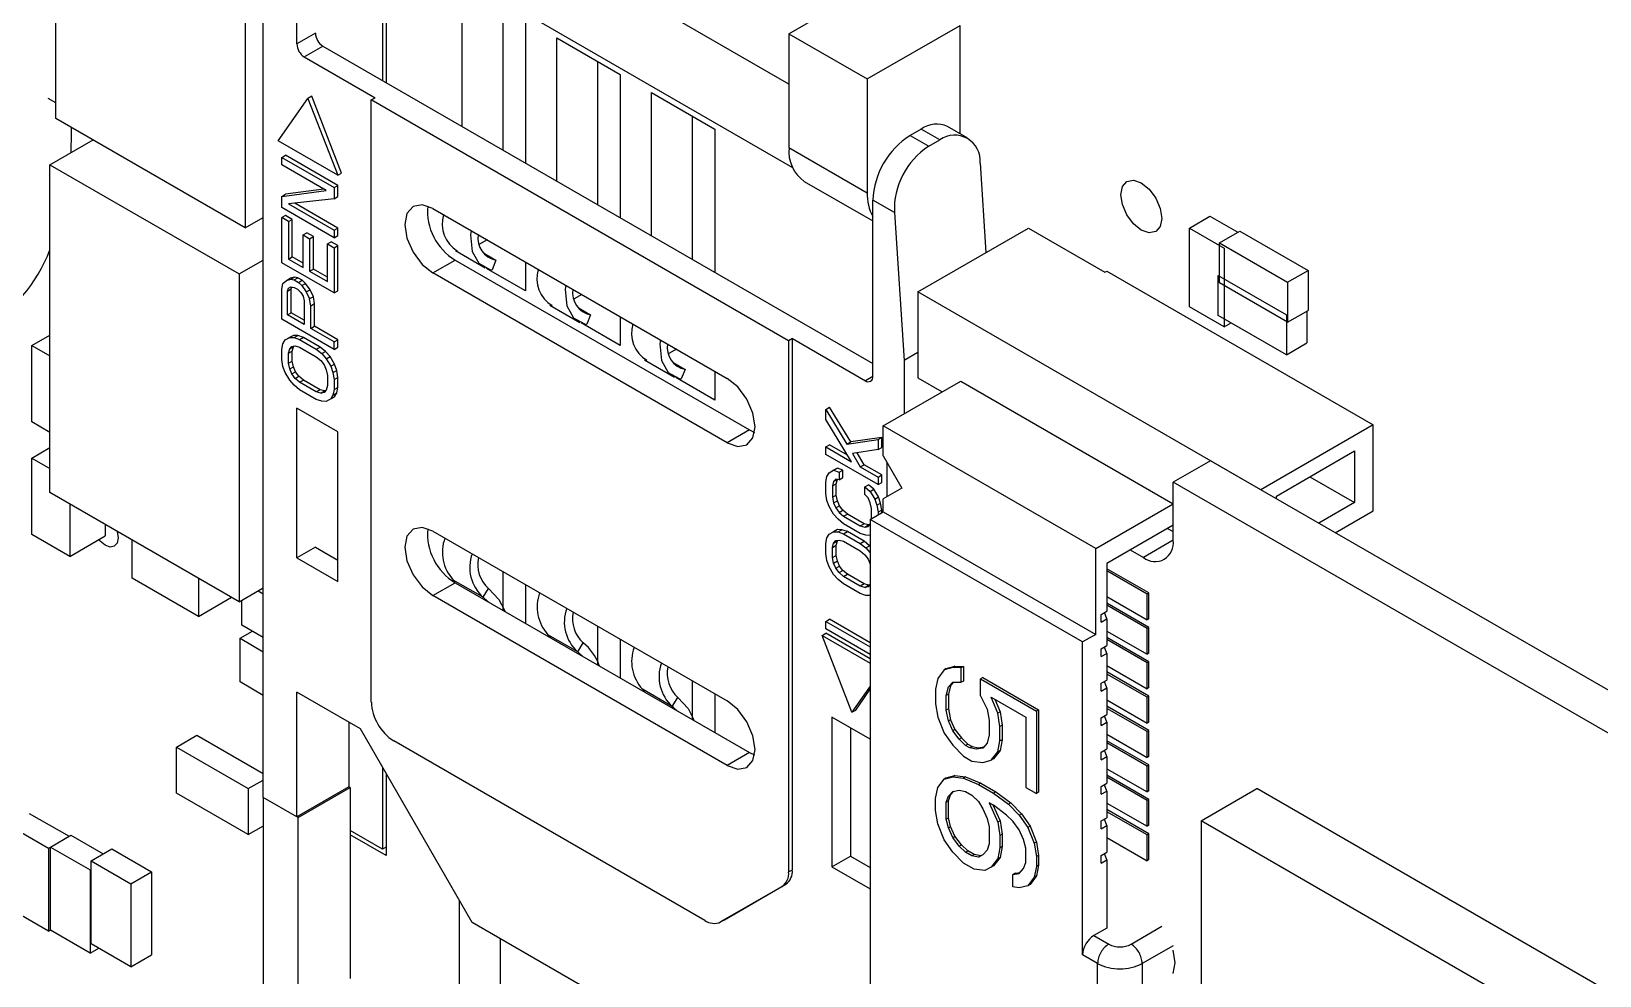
# Model space of a CAD drawing. Extents: x 5 to 415, y 3 to 292.
# Drawn here: x 341.36 to 371.12, y 211.57 to 229.49 of the extents above; entities that cross this region are included whole.
import ezdxf

# ---------------------------------------------------------------- set-up
doc = ezdxf.new("R2010")
doc.units = 0
doc.linetypes.add('PHANTOM', pattern=[12.7, 6.35, -1.27, 1.27, -1.27, 1.27, -1.27])
doc.layers.get('0').update_dxf_attribs({"linetype": 'CONTINUOUS'})

msp = doc.modelspace()

# ---------------------------------------------------------------- linework, layer by layer
at = {"color": 7, "linetype": 'CONTINUOUS'}
for p, q in [((341.823, 227.839), (341.823, 234.061)), ((346.393, 229.253), (346.393, 232.601)), ((355.734, 228.491), (348.585, 232.618)), ((345.415, 231.987), (345.415, 225.765)), ((348.02, 231.266), (348.02, 228.559)), ((348.09, 231.225), (348.09, 228.519)), ((348.585, 231.075), (355.802, 226.908)), ((349.533, 227.686), (349.533, 230.405)), ((345.757, 214.947), (345.757, 230.266)), ((350.311, 227.237), (350.311, 229.956)), ((355.734, 229.446), (356.717, 230.014)), ((350.735, 229.711), (350.735, 226.992)), ((357.219, 228.589), (358.98, 229.605)), ((358.98, 227.551), (358.98, 229.605)), ((346.888, 229.213), (357.325, 223.187)), ((351.329, 229.368), (352.531, 228.674)), ((351.329, 226.649), (351.329, 229.368)), ((355.734, 229.446), (357.219, 228.589)), ((355.734, 229.446), (355.734, 227.286)), ((346.535, 229.008), (347.878, 228.233)), ((352.107, 226.2), (352.107, 228.919)), ((352.531, 228.674), (352.531, 225.955)), ((357.219, 228.589), (357.219, 226.429)), ((353.125, 228.331), (354.327, 227.637)), ((353.125, 225.612), (353.125, 228.331)), ((341.823, 228.134), (341.677, 228.218)), ((346.04, 227.416), (346.605, 228.221)), ((346.676, 228.262), (346.605, 228.221)), ((346.605, 228.221), (347.171, 226.763)), ((347.242, 226.804), (346.676, 228.262)), ((347.807, 228.192), (347.878, 228.233)), ((355.727, 223.62), (347.807, 228.192)), ((347.807, 216.76), (347.807, 228.192)), ((345.415, 225.765), (341.823, 227.839)), ((353.903, 225.163), (353.903, 227.882)), ((359.114, 227.474), (358.744, 227.687)), ((341.709, 226.961), (342.526, 227.433)), ((347.171, 226.763), (346.04, 227.416)), ((354.327, 227.637), (354.327, 224.918)), ((358.244, 227.638), (358.032, 227.515)), ((358.386, 227.311), (358.598, 227.433)), ((346.11, 227.1), (346.181, 227.141)), ((346.11, 226.957), (346.11, 227.1)), ((346.11, 227.1), (347.1, 226.528)), ((347.171, 226.569), (346.181, 227.141)), ((341.709, 220.739), (341.709, 226.961)), ((341.709, 226.961), (345.301, 224.888)), ((346.953, 226.47), (346.11, 226.957)), ((347.171, 226.763), (347.242, 226.804)), ((359.361, 226.993), (359.473, 225.292)), ((346.908, 226.496), (346.181, 226.402)), ((347.1, 226.528), (347.171, 226.569)), ((347.1, 226.528), (347.1, 226.314)), ((347.171, 226.355), (347.171, 226.569)), ((356.024, 226.645), (357.325, 225.894)), ((346.11, 226.361), (346.953, 226.47)), ((346.11, 226.361), (346.181, 226.402)), ((346.11, 226.147), (346.11, 226.361)), ((347.1, 226.314), (346.237, 226.217)), ((346.237, 226.217), (347.1, 225.718)), ((347.171, 225.759), (346.355, 226.23)), ((347.1, 226.314), (347.171, 226.355)), ((357.325, 222.943), (357.325, 226.29)), ((345.415, 225.765), (345.757, 225.962)), ((347.1, 225.576), (346.11, 226.147)), ((346.181, 225.997), (346.11, 225.957)), ((346.11, 225.099), (346.11, 225.957)), ((346.237, 225.884), (346.11, 225.957)), ((346.308, 225.924), (346.181, 225.997)), ((346.237, 225.884), (346.308, 225.924)), ((346.308, 225.21), (346.308, 225.924)), ((348.974, 226.13), (354.56, 222.906)), ((357.734, 226.054), (357.919, 223.245)), ((363.335, 225.758), (363.724, 225.983)), ((363.724, 225.983), (364.252, 225.678)), ((346.237, 225.884), (346.237, 225.169)), ((346.511, 225.63), (346.581, 225.671)), ((346.511, 225.011), (346.511, 225.63)), ((346.511, 225.63), (346.637, 225.557)), ((346.708, 225.598), (346.581, 225.671)), ((347.1, 225.718), (347.171, 225.759)), ((347.1, 225.718), (347.1, 225.576)), ((347.1, 225.576), (347.171, 225.616)), ((347.171, 225.616), (347.171, 225.759)), ((358.182, 224.547), (360.282, 225.76)), ((360.282, 225.76), (361.731, 224.923)), ((363.335, 224.264), (363.335, 225.758)), ((363.335, 225.758), (363.993, 225.378)), ((363.904, 225.477), (364.293, 225.701)), ((364.293, 225.701), (365.587, 224.954)), ((346.637, 225.557), (346.708, 225.598)), ((346.637, 225.557), (346.637, 224.938)), ((346.708, 224.979), (346.708, 225.598)), ((346.974, 225.458), (347.045, 225.499)), ((346.974, 224.744), (346.974, 225.458)), ((346.974, 225.458), (347.1, 225.385)), ((347.171, 225.426), (347.045, 225.499)), ((347.1, 225.385), (347.171, 225.426)), ((347.1, 225.385), (347.1, 224.528)), ((347.171, 224.569), (347.171, 225.426)), ((349.402, 225.33), (349.97, 225.002)), ((350.007, 225.534), (349.863, 225.451)), ((363.904, 225.477), (365.198, 224.73)), ((363.904, 224.718), (363.904, 225.477)), ((363.993, 225.378), (363.993, 223.884)), ((345.301, 224.888), (345.757, 225.151)), ((347.1, 224.528), (346.11, 225.099)), ((346.237, 225.169), (346.308, 225.21)), ((346.237, 225.169), (346.511, 225.011)), ((346.511, 225.093), (346.308, 225.21)), ((349.398, 225.15), (354.985, 221.926)), ((349.957, 225.275), (350.172, 225.151)), ((350.172, 225.151), (350.099, 224.969)), ((350.735, 225.114), (350.735, 224.567)), ((345.301, 224.888), (345.301, 218.666)), ((346.131, 224.706), (346.195, 224.765)), ((346.195, 224.765), (346.265, 224.806)), ((346.195, 224.765), (346.279, 224.788)), ((346.35, 224.828), (346.265, 224.806)), ((346.279, 224.788), (346.35, 224.828)), ((346.279, 224.788), (346.342, 224.775)), ((346.342, 224.775), (346.413, 224.816)), ((346.342, 224.775), (346.426, 224.726)), ((346.413, 224.816), (346.35, 224.828)), ((346.497, 224.767), (346.413, 224.816)), ((346.426, 224.726), (346.497, 224.767)), ((346.426, 224.726), (346.49, 224.666)), ((346.56, 224.707), (346.497, 224.767)), ((346.637, 224.938), (346.708, 224.979)), ((346.637, 224.938), (346.974, 224.744)), ((346.974, 224.825), (346.708, 224.979)), ((354.56, 221.681), (348.974, 224.906)), ((350.735, 224.567), (349.994, 224.994)), ((361.731, 224.923), (361.767, 224.943)), ((361.767, 224.943), (366.823, 222.025)), ((363.879, 224.861), (365.173, 224.114)), ((363.879, 224.102), (363.879, 224.861)), ((365.198, 223.971), (363.904, 224.718)), ((365.198, 224.73), (365.587, 224.954)), ((365.198, 224.73), (365.198, 223.971)), ((365.587, 224.954), (365.587, 224.195)), ((346.11, 224.599), (346.131, 224.706)), ((346.11, 224.027), (346.11, 224.599)), ((346.216, 224.562), (346.237, 224.621)), ((346.216, 224.562), (346.286, 224.603)), ((346.216, 224.11), (346.216, 224.562)), ((346.237, 224.621), (346.279, 224.645)), ((346.279, 224.645), (346.342, 224.632)), ((346.286, 224.603), (346.3, 224.64)), ((346.286, 224.15), (346.286, 224.603)), ((346.342, 224.632), (346.405, 224.596)), ((346.405, 224.596), (346.468, 224.535)), ((346.468, 224.535), (346.511, 224.463)), ((346.49, 224.666), (346.56, 224.707)), ((346.49, 224.666), (346.574, 224.546)), ((346.511, 224.463), (346.532, 224.38)), ((346.645, 224.587), (346.56, 224.707)), ((346.574, 224.546), (346.645, 224.587)), ((346.574, 224.546), (346.637, 224.414)), ((346.708, 224.455), (346.637, 224.414)), ((346.658, 224.283), (346.637, 224.414)), ((346.708, 224.455), (346.645, 224.587)), ((346.729, 224.324), (346.708, 224.455)), ((347.1, 224.528), (347.171, 224.569)), ((351.803, 224.497), (351.659, 224.414)), ((358.182, 224.547), (358.182, 222.914)), ((364.687, 220.792), (358.182, 224.547)), ((346.216, 224.11), (346.286, 224.15)), ((346.532, 224.009), (346.286, 224.15)), ((346.532, 224.38), (346.532, 223.927)), ((346.658, 224.283), (346.729, 224.324)), ((346.658, 223.854), (346.658, 224.283)), ((346.729, 223.895), (346.729, 224.324)), ((351.198, 224.293), (351.766, 223.965)), ((351.753, 224.238), (351.968, 224.114)), ((363.993, 223.884), (363.335, 224.264)), ((365.198, 223.971), (365.587, 224.195)), ((365.562, 224.181), (365.562, 223.579)), ((347.1, 223.456), (346.11, 224.027)), ((346.532, 223.927), (346.216, 224.11)), ((346.658, 223.854), (346.729, 223.895)), ((347.1, 223.599), (346.658, 223.854)), ((347.171, 223.64), (346.729, 223.895)), ((352.531, 223.53), (351.79, 223.958)), ((351.968, 224.114), (351.895, 223.932)), ((352.531, 224.077), (352.531, 223.53)), ((365.173, 223.355), (363.879, 224.102)), ((363.993, 223.884), (364.124, 223.96)), ((365.173, 224.114), (365.173, 223.355)), ((341.365, 223.53), (341.709, 223.728)), ((341.365, 222.078), (341.365, 223.53)), ((341.365, 223.53), (341.709, 223.331)), ((346.11, 223.456), (346.131, 223.563)), ((346.131, 223.563), (346.174, 223.634)), ((346.174, 223.634), (346.258, 223.68)), ((346.174, 223.634), (346.244, 223.675)), ((346.329, 223.721), (346.244, 223.675)), ((346.329, 223.721), (346.258, 223.68)), ((346.258, 223.68), (346.342, 223.679)), ((346.3, 223.513), (346.363, 223.524)), ((346.413, 223.72), (346.329, 223.721)), ((346.329, 223.507), (346.341, 223.52)), ((346.342, 223.679), (346.413, 223.72)), ((346.342, 223.679), (346.447, 223.642)), ((346.363, 223.524), (346.447, 223.5)), ((346.518, 223.683), (346.413, 223.72)), ((346.447, 223.642), (346.518, 223.683)), ((346.447, 223.642), (346.763, 223.46)), ((346.834, 223.501), (346.518, 223.683)), ((347.1, 223.599), (347.171, 223.64)), ((347.1, 223.456), (347.1, 223.599)), ((347.171, 223.497), (347.171, 223.64)), ((355.798, 223.661), (355.727, 223.62)), ((355.727, 223.62), (355.727, 213.535)), ((355.798, 213.575), (355.798, 223.661)), ((355.798, 223.661), (357.184, 222.861)), ((365.173, 223.355), (365.562, 223.579)), ((346.11, 223.265), (346.11, 223.456)), ((346.131, 223.134), (346.11, 223.265)), ((346.237, 223.383), (346.258, 223.466)), ((346.237, 223.383), (346.308, 223.424)), ((346.237, 223.192), (346.237, 223.383)), ((346.237, 223.192), (346.308, 223.233)), ((346.258, 223.466), (346.3, 223.513)), ((346.258, 223.466), (346.329, 223.507)), ((346.308, 223.424), (346.329, 223.507)), ((346.308, 223.233), (346.308, 223.424)), ((346.329, 223.126), (346.308, 223.233)), ((346.447, 223.5), (346.763, 223.317)), ((346.763, 223.46), (346.834, 223.501)), ((346.763, 223.46), (346.869, 223.375)), ((346.763, 223.317), (346.848, 223.245)), ((346.939, 223.416), (346.834, 223.501)), ((346.848, 223.245), (346.911, 223.161)), ((346.869, 223.375), (346.939, 223.416)), ((346.869, 223.375), (346.953, 223.279)), ((347.024, 223.32), (346.939, 223.416)), ((346.953, 223.279), (347.024, 223.32)), ((346.953, 223.279), (347.037, 223.135)), ((347.108, 223.176), (347.024, 223.32)), ((347.1, 223.456), (347.171, 223.497)), ((352.995, 223.256), (353.562, 222.928)), ((353.599, 223.461), (353.455, 223.377)), ((358.182, 223.396), (357.919, 223.245)), ((357.919, 223.245), (357.919, 222.232)), ((346.174, 223.015), (346.131, 223.134)), ((346.258, 222.871), (346.174, 223.015)), ((346.258, 223.085), (346.237, 223.192)), ((346.258, 223.085), (346.329, 223.126)), ((346.3, 222.989), (346.258, 223.085)), ((346.3, 222.989), (346.371, 223.03)), ((346.363, 222.905), (346.3, 222.989)), ((346.371, 223.03), (346.329, 223.126)), ((346.363, 222.905), (346.434, 222.946)), ((346.434, 222.946), (346.371, 223.03)), ((346.518, 222.873), (346.434, 222.946)), ((346.911, 223.161), (346.953, 223.065)), ((346.953, 223.065), (346.974, 222.957)), ((346.974, 222.957), (346.974, 222.767)), ((347.037, 223.135), (347.108, 223.176)), ((347.037, 223.135), (347.079, 223.016)), ((347.079, 223.016), (347.15, 223.056)), ((347.079, 223.016), (347.1, 222.884)), ((347.1, 222.884), (347.171, 222.925)), ((347.15, 223.056), (347.108, 223.176)), ((347.171, 222.925), (347.15, 223.056)), ((347.171, 222.735), (347.171, 222.925)), ((353.549, 223.201), (353.764, 223.077)), ((353.764, 223.077), (353.691, 222.895)), ((354.327, 223.04), (354.327, 222.493)), ((346.342, 222.774), (346.258, 222.871)), ((346.447, 222.69), (346.342, 222.774)), ((346.447, 222.833), (346.363, 222.905)), ((346.447, 222.833), (346.518, 222.873)), ((346.763, 222.65), (346.447, 222.833)), ((346.763, 222.507), (346.447, 222.69)), ((346.834, 222.691), (346.518, 222.873)), ((346.834, 222.691), (346.763, 222.65)), ((346.848, 222.625), (346.763, 222.65)), ((346.918, 222.666), (346.834, 222.691)), ((346.848, 222.625), (346.918, 222.666)), ((346.911, 222.637), (346.848, 222.625)), ((346.953, 222.684), (346.911, 222.637)), ((346.941, 222.67), (346.918, 222.666)), ((346.974, 222.767), (346.953, 222.684)), ((347.1, 222.694), (347.079, 222.587)), ((347.079, 222.587), (347.15, 222.628)), ((347.1, 222.884), (347.1, 222.694)), ((347.1, 222.694), (347.171, 222.735)), ((347.108, 222.557), (347.15, 222.628)), ((347.15, 222.628), (347.171, 222.735)), ((354.327, 222.493), (353.586, 222.921)), ((357.524, 222.004), (358.995, 222.853)), ((358.182, 222.914), (358.641, 222.649)), ((358.995, 222.853), (363.025, 220.526)), ((347.171, 221.888), (346.393, 222.337)), ((346.393, 219.496), (346.393, 222.337)), ((346.869, 222.47), (346.763, 222.507)), ((346.953, 222.469), (346.869, 222.47)), ((347.037, 222.516), (346.953, 222.469)), ((347.079, 222.587), (347.037, 222.516)), ((347.037, 222.516), (347.108, 222.557)), ((356.434, 222.317), (356.505, 222.358)), ((356.905, 221.698), (356.505, 222.358)), ((341.709, 221.879), (341.365, 222.078)), ((356.434, 222.127), (356.434, 222.317)), ((356.434, 222.317), (356.834, 221.657)), ((356.919, 221.323), (356.434, 222.127)), ((347.171, 219.047), (347.171, 221.888)), ((354.985, 221.926), (355.082, 221.88)), ((356.834, 221.657), (357.424, 221.746)), ((357.495, 221.786), (356.905, 221.698)), ((357.424, 221.746), (357.495, 221.786)), ((357.424, 221.746), (357.424, 221.555)), ((357.495, 221.596), (357.495, 221.786)), ((357.524, 221.432), (357.524, 222.004)), ((361.555, 219.677), (357.524, 222.004)), ((366.823, 222.025), (364.687, 220.792)), ((366.823, 220.391), (366.823, 222.025)), ((341.365, 221.393), (341.709, 221.592)), ((356.434, 221.603), (356.505, 221.643)), ((356.434, 221.46), (356.434, 221.603)), ((356.434, 221.603), (356.919, 221.323)), ((357.424, 220.888), (356.434, 221.46)), ((356.843, 221.448), (356.505, 221.643)), ((356.834, 221.657), (356.905, 221.698)), ((357.424, 221.555), (356.94, 221.478)), ((356.94, 221.478), (357.087, 221.226)), ((357.158, 221.267), (357.026, 221.491)), ((357.424, 221.555), (357.495, 221.596)), ((364.984, 220.669), (366.469, 221.527)), ((366.469, 221.527), (366.469, 220.547)), ((341.365, 219.942), (341.365, 221.393)), ((341.365, 221.393), (341.709, 221.195)), ((356.497, 221.114), (356.582, 221.16)), ((356.497, 221.114), (356.568, 221.154)), ((356.652, 221.201), (356.568, 221.154)), ((356.582, 221.16), (356.652, 221.201)), ((356.582, 221.16), (356.687, 221.123)), ((356.758, 221.164), (356.652, 221.201)), ((356.687, 221.123), (356.758, 221.164)), ((356.758, 221.021), (356.758, 221.164)), ((357.087, 221.226), (357.158, 221.267)), ((357.087, 221.226), (357.424, 221.031)), ((357.495, 221.072), (357.158, 221.267)), ((357.524, 221.432), (357.878, 220.82)), ((357.595, 220.657), (357.595, 221.31)), ((363.733, 221.343), (363.025, 220.935)), ((397.497, 201.851), (363.733, 221.343)), ((356.434, 220.936), (356.455, 221.043)), ((356.434, 220.721), (356.434, 220.936)), ((356.455, 221.043), (356.497, 221.114)), ((356.582, 220.946), (356.561, 220.863)), ((356.561, 220.863), (356.631, 220.904)), ((356.561, 220.863), (356.561, 220.649)), ((356.624, 220.993), (356.582, 220.946)), ((356.582, 220.946), (356.652, 220.987)), ((356.687, 220.98), (356.624, 220.993)), ((356.631, 220.904), (356.652, 220.987)), ((356.631, 220.689), (356.631, 220.904)), ((356.652, 220.987), (356.653, 220.987)), ((356.687, 221.123), (356.687, 220.98)), ((356.687, 220.98), (356.758, 221.021)), ((357.171, 220.844), (357.242, 220.884)), ((357.171, 220.701), (357.171, 220.844)), ((357.171, 220.844), (357.277, 220.759)), ((357.347, 220.8), (357.242, 220.884)), ((357.424, 221.031), (357.495, 221.072)), ((357.424, 221.031), (357.424, 220.888)), ((357.424, 220.888), (357.495, 220.929)), ((357.495, 220.929), (357.495, 221.072)), ((363.025, 219.832), (363.025, 220.935)), ((396.79, 201.443), (363.025, 220.935)), ((365.62, 221.037), (366.469, 220.547)), ((345.301, 218.666), (341.709, 220.739)), ((356.455, 220.59), (356.434, 220.721)), ((356.497, 220.471), (356.455, 220.59)), ((356.561, 220.649), (356.631, 220.689)), ((356.561, 220.649), (356.582, 220.541)), ((356.582, 220.541), (356.652, 220.582)), ((356.652, 220.582), (356.631, 220.689)), ((356.694, 220.486), (356.652, 220.582)), ((357.235, 220.64), (357.171, 220.701)), ((357.277, 220.545), (357.235, 220.64)), ((357.277, 220.759), (357.347, 220.8)), ((357.277, 220.759), (357.361, 220.615)), ((357.298, 220.437), (357.277, 220.545)), ((357.432, 220.656), (357.347, 220.8)), ((357.361, 220.615), (357.432, 220.656)), ((357.361, 220.615), (357.403, 220.496)), ((357.474, 220.536), (357.432, 220.656)), ((357.878, 220.82), (357.524, 220.616)), ((357.524, 220.371), (357.524, 220.616)), ((364.984, 220.62), (364.984, 220.669)), ((366.469, 220.547), (365.79, 220.155)), ((342.083, 220.523), (342.083, 219.527)), ((356.582, 220.327), (356.497, 220.471)), ((356.582, 220.541), (356.624, 220.445)), ((356.666, 220.23), (356.582, 220.327)), ((356.624, 220.445), (356.694, 220.486)), ((356.624, 220.445), (356.687, 220.361)), ((356.687, 220.361), (356.758, 220.402)), ((356.687, 220.361), (356.771, 220.289)), ((356.758, 220.402), (356.694, 220.486)), ((356.842, 220.33), (356.758, 220.402)), ((356.771, 220.289), (356.842, 220.33)), ((356.771, 220.289), (357.087, 220.106)), ((357.158, 220.147), (356.842, 220.33)), ((357.277, 220.228), (357.524, 220.371)), ((357.298, 220.24), (357.298, 220.437)), ((357.403, 220.496), (357.474, 220.536)), ((357.403, 220.496), (357.424, 220.364)), ((357.495, 220.405), (357.424, 220.364)), ((357.424, 220.364), (357.424, 220.313)), ((357.495, 220.405), (357.474, 220.536)), ((357.495, 220.354), (357.495, 220.405)), ((357.524, 220.371), (361.555, 218.044)), ((361.555, 219.677), (363.025, 220.526)), ((366.102, 219.975), (366.823, 220.391)), ((342.755, 220.135), (342.755, 219.915)), ((348.974, 220.006), (354.56, 216.781)), ((356.497, 219.947), (356.582, 219.993)), ((356.497, 219.947), (356.568, 219.988)), ((356.652, 220.034), (356.568, 219.988)), ((356.652, 220.034), (356.582, 219.993)), ((356.582, 219.993), (356.666, 219.992)), ((356.737, 220.033), (356.652, 220.034)), ((356.771, 220.146), (356.666, 220.23)), ((356.666, 219.992), (356.737, 220.033)), ((356.666, 219.992), (356.771, 219.955)), ((356.842, 219.996), (356.737, 220.033)), ((357.087, 219.963), (356.771, 220.146)), ((356.771, 219.955), (356.842, 219.996)), ((356.771, 219.955), (357.087, 219.773)), ((357.158, 219.814), (356.842, 219.996)), ((357.087, 220.106), (357.158, 220.147)), ((357.087, 220.106), (357.171, 220.082)), ((357.192, 219.926), (357.087, 219.963)), ((357.242, 220.122), (357.158, 220.147)), ((357.171, 220.082), (357.242, 220.122)), ((357.171, 220.082), (357.235, 220.093)), ((357.235, 220.093), (357.277, 220.14)), ((357.265, 220.126), (357.242, 220.122)), ((361.307, 217.901), (357.277, 220.228)), ((357.277, 220.228), (357.277, 201.448)), ((363.025, 220.118), (361.767, 219.391)), ((362.919, 220.057), (363.025, 219.996)), ((342.083, 219.527), (341.365, 219.942)), ((342.083, 219.527), (342.755, 219.915)), ((343.269, 219.112), (343.269, 219.839)), ((346.747, 219.7), (346.393, 219.496)), ((346.747, 219.7), (347.171, 219.455)), ((356.434, 219.769), (356.455, 219.876)), ((356.434, 219.578), (356.434, 219.769)), ((356.455, 219.876), (356.497, 219.947)), ((356.561, 219.696), (356.582, 219.779)), ((356.561, 219.696), (356.631, 219.737)), ((356.561, 219.505), (356.561, 219.696)), ((356.582, 219.779), (356.624, 219.826)), ((356.582, 219.779), (356.652, 219.82)), ((356.624, 219.826), (356.687, 219.837)), ((356.631, 219.737), (356.652, 219.82)), ((356.631, 219.546), (356.631, 219.737)), ((356.652, 219.82), (356.664, 219.833)), ((356.687, 219.837), (356.771, 219.812)), ((356.771, 219.812), (357.087, 219.63)), ((357.087, 219.773), (357.158, 219.814)), ((357.087, 219.773), (357.192, 219.688)), ((357.263, 219.729), (357.158, 219.814)), ((357.277, 219.925), (357.192, 219.926)), ((357.192, 219.688), (357.263, 219.729)), ((357.192, 219.688), (357.277, 219.592)), ((357.277, 219.714), (357.263, 219.729)), ((361.555, 218.044), (361.555, 219.677)), ((346.393, 219.496), (347.171, 219.047)), ((356.455, 219.447), (356.434, 219.578)), ((356.497, 219.327), (356.455, 219.447)), ((356.561, 219.505), (356.631, 219.546)), ((356.582, 219.398), (356.561, 219.505)), ((356.582, 219.398), (356.652, 219.439)), ((356.624, 219.302), (356.582, 219.398)), ((356.652, 219.439), (356.631, 219.546)), ((356.694, 219.343), (356.652, 219.439)), ((357.087, 219.63), (357.171, 219.558)), ((357.171, 219.558), (357.235, 219.473)), ((357.235, 219.473), (357.277, 219.378)), ((361.767, 219.391), (361.767, 218.485)), ((362.212, 219.649), (362.46, 219.506)), ((344.526, 218.386), (343.269, 219.112)), ((344.526, 219.113), (344.526, 218.386)), ((350.311, 218.5), (350.311, 219.235)), ((356.582, 219.184), (356.497, 219.327)), ((356.666, 219.087), (356.582, 219.184)), ((356.624, 219.302), (356.694, 219.343)), ((356.687, 219.218), (356.624, 219.302)), ((356.771, 219.003), (356.666, 219.087)), ((356.687, 219.218), (356.758, 219.259)), ((356.771, 219.146), (356.687, 219.218)), ((356.758, 219.259), (356.694, 219.343)), ((356.842, 219.186), (356.758, 219.259)), ((356.771, 219.146), (356.842, 219.186)), ((357.087, 218.963), (356.771, 219.146)), ((357.158, 219.004), (356.842, 219.186)), ((362.566, 218.832), (361.767, 219.293)), ((362.53, 218.812), (361.767, 219.252)), ((345.301, 218.666), (345.757, 218.929)), ((345.659, 218.873), (345.757, 218.817)), ((354.56, 215.557), (348.974, 218.781)), ((349.398, 219.026), (354.985, 215.802)), ((350.735, 218.99), (350.735, 218.255)), ((357.087, 218.82), (356.771, 219.003)), ((357.158, 219.004), (357.087, 218.963)), ((357.171, 218.938), (357.087, 218.963)), ((357.192, 218.783), (357.087, 218.82)), ((357.242, 218.979), (357.158, 219.004)), ((357.171, 218.938), (357.242, 218.979)), ((357.235, 218.95), (357.171, 218.938)), ((357.277, 218.782), (357.192, 218.783)), ((357.277, 218.997), (357.235, 218.95)), ((357.265, 218.983), (357.242, 218.979)), ((361.767, 218.763), (362.53, 218.322)), ((362.566, 218.832), (362.53, 218.812)), ((362.53, 218.322), (362.53, 218.812)), ((362.566, 218.342), (362.566, 218.832)), ((344.526, 218.386), (345.155, 218.75)), ((345.352, 218.221), (345.352, 218.695)), ((350.332, 218.508), (350.339, 218.484)), ((361.661, 218.424), (361.767, 218.485)), ((362.566, 218.179), (361.767, 218.64)), ((362.53, 218.158), (361.767, 218.599)), ((345.757, 217.987), (345.352, 218.221)), ((352.107, 217.463), (352.107, 218.198)), ((356.434, 218.292), (356.505, 218.333)), ((356.434, 218.292), (357.277, 217.806)), ((356.434, 218.149), (356.434, 218.292)), ((357.277, 217.888), (356.505, 218.333)), ((361.661, 218.277), (361.661, 218.424)), ((361.661, 218.277), (361.767, 218.338)), ((361.767, 218.338), (361.72, 218.458)), ((361.767, 218.338), (361.767, 217.832)), ((362.566, 218.342), (362.53, 218.322)), ((362.566, 218.179), (362.53, 218.158)), ((362.566, 217.689), (362.566, 218.179)), ((345.316, 217.972), (345.55, 218.106)), ((345.316, 217.972), (345.757, 217.717)), ((345.316, 217.142), (345.316, 217.972)), ((352.531, 217.953), (352.531, 217.218)), ((356.363, 218.027), (356.434, 218.068)), ((356.929, 216.569), (356.363, 218.027)), ((356.363, 218.027), (357.277, 217.5)), ((357.277, 217.663), (356.434, 218.149)), ((357.277, 217.581), (356.434, 218.068)), ((361.555, 218.044), (361.307, 217.901)), ((361.307, 211.961), (361.307, 217.901)), ((361.767, 218.109), (362.53, 217.668)), ((362.566, 217.526), (361.767, 217.987)), ((362.53, 217.505), (361.767, 217.946)), ((362.53, 217.668), (362.53, 218.158)), ((361.661, 217.771), (361.767, 217.832)), ((361.661, 217.624), (361.661, 217.771)), ((361.661, 217.624), (361.767, 217.685)), ((361.767, 217.685), (361.72, 217.805)), ((361.767, 217.685), (361.767, 217.179)), ((362.566, 217.689), (362.53, 217.668)), ((352.135, 217.447), (352.128, 217.471)), ((358.678, 217.37), (358.556, 217.21)), ((358.841, 217.414), (358.678, 217.37)), ((358.72, 217.395), (358.678, 217.37)), ((358.72, 217.395), (358.883, 217.439)), ((358.883, 217.439), (358.841, 217.414)), ((359.004, 217.412), (358.841, 217.414)), ((358.883, 217.439), (359.046, 217.437)), ((359.046, 217.437), (359.004, 217.412)), ((359.004, 217.136), (359.004, 217.412)), ((359.046, 217.437), (359.046, 217.16)), ((361.767, 217.456), (362.53, 217.015)), ((362.566, 216.872), (361.767, 217.334)), ((362.53, 216.852), (361.767, 217.293)), ((362.566, 217.526), (362.53, 217.505)), ((362.53, 217.015), (362.53, 217.505)), ((362.566, 217.036), (362.566, 217.526)), ((345.757, 216.888), (345.316, 217.142)), ((353.903, 216.426), (353.903, 217.161)), ((357.277, 217.063), (356.929, 216.569)), ((357, 216.61), (357.277, 217.003)), ((358.556, 217.21), (358.515, 217.004)), ((358.515, 217.004), (358.515, 216.727)), ((358.719, 216.886), (358.759, 217.047)), ((358.759, 217.047), (358.841, 217.138)), ((358.802, 217.071), (358.759, 217.047)), ((358.802, 217.071), (358.761, 216.91)), ((358.861, 217.138), (358.802, 217.071)), ((358.841, 217.138), (359.004, 217.136)), ((359.046, 217.16), (359.004, 217.136)), ((359.413, 217.225), (359.37, 217.201)), ((359.37, 217.201), (360.429, 216.589)), ((359.37, 216.878), (359.37, 217.201)), ((359.413, 217.225), (360.472, 216.614)), ((361.661, 217.117), (361.767, 217.179)), ((361.661, 216.97), (361.661, 217.117)), ((361.661, 216.97), (361.767, 217.032)), ((361.767, 217.032), (361.72, 217.151)), ((361.767, 217.032), (361.767, 216.525)), ((362.566, 217.036), (362.53, 217.015)), ((347.602, 216.25), (346.393, 216.948)), ((346.393, 214.58), (346.393, 216.948)), ((354.327, 216.916), (354.327, 216.181)), ((358.515, 216.727), (358.556, 216.473)), ((358.761, 216.91), (358.719, 216.886)), ((358.719, 216.61), (358.719, 216.886)), ((358.761, 216.91), (358.761, 216.634)), ((359.37, 216.878), (359.493, 216.623)), ((359.574, 216.853), (360.226, 216.477)), ((359.696, 216.552), (359.574, 216.853)), ((359.642, 216.813), (359.739, 216.576)), ((361.767, 216.803), (362.53, 216.362)), ((362.566, 216.219), (361.767, 216.68)), ((362.566, 216.872), (362.53, 216.852)), ((362.53, 216.362), (362.53, 216.852)), ((362.566, 216.382), (362.566, 216.872)), ((347.383, 216.377), (347.383, 215.152)), ((353.924, 216.434), (353.931, 216.41)), ((357.277, 216.054), (356.547, 216.475)), ((356.547, 216.475), (356.547, 213.634)), ((356.929, 216.569), (357, 216.61)), ((358.556, 216.473), (358.678, 216.173)), ((358.761, 216.634), (358.719, 216.61)), ((358.759, 216.402), (358.719, 216.61)), ((358.802, 216.426), (358.759, 216.402)), ((358.841, 216.217), (358.759, 216.402)), ((358.761, 216.634), (358.802, 216.426)), ((358.802, 216.426), (358.883, 216.241)), ((359.493, 216.623), (359.533, 216.416)), ((359.533, 216.416), (359.533, 216.139)), ((359.739, 216.576), (359.696, 216.552)), ((359.737, 216.298), (359.696, 216.552)), ((359.739, 216.576), (359.779, 216.323)), ((360.226, 216.477), (360.226, 215.141)), ((360.472, 216.614), (360.429, 216.589)), ((360.429, 216.589), (360.429, 215.023)), ((360.472, 216.614), (360.472, 215.048)), ((361.661, 216.464), (361.767, 216.525)), ((361.661, 216.317), (361.661, 216.464)), ((361.661, 216.317), (361.767, 216.378)), ((361.767, 216.378), (361.72, 216.498)), ((362.53, 216.199), (361.767, 216.64)), ((361.767, 216.378), (361.767, 215.872)), ((362.566, 216.382), (362.53, 216.362)), ((344.108, 215.905), (344.497, 216.13)), ((344.497, 216.13), (345.757, 215.403)), ((349.724, 212.576), (347.602, 216.25)), ((356.901, 216.271), (356.901, 213.838)), ((358.678, 216.173), (358.841, 215.94)), ((358.883, 216.241), (358.841, 216.217)), ((358.963, 216.054), (358.841, 216.217)), ((358.883, 216.241), (359.006, 216.079)), ((359.006, 216.079), (358.963, 216.054)), ((359.006, 216.079), (359.128, 215.962)), ((359.533, 216.139), (359.493, 215.979)), ((359.779, 216.323), (359.737, 216.298)), ((359.737, 216.022), (359.737, 216.298)), ((359.779, 216.323), (359.779, 216.046)), ((361.767, 216.15), (362.53, 215.709)), ((362.566, 216.219), (362.53, 216.199)), ((362.53, 215.709), (362.53, 216.199)), ((362.566, 215.729), (362.566, 216.219)), ((344.108, 215.905), (345.473, 215.117)), ((344.108, 215.034), (344.108, 215.905)), ((354.137, 212.616), (348.232, 216.026)), ((354.985, 215.802), (355.082, 215.756)), ((358.841, 215.94), (359.045, 215.731)), ((359.085, 215.938), (358.963, 216.054)), ((359.128, 215.962), (359.085, 215.938)), ((359.167, 215.891), (359.085, 215.938)), ((359.128, 215.962), (359.209, 215.915)), ((359.209, 215.915), (359.167, 215.891)), ((359.289, 215.866), (359.167, 215.891)), ((359.209, 215.915), (359.331, 215.891)), ((359.331, 215.891), (359.289, 215.866)), ((359.411, 215.888), (359.289, 215.866)), ((359.331, 215.891), (359.429, 215.908)), ((359.493, 215.979), (359.411, 215.888)), ((359.574, 215.655), (359.696, 215.815)), ((359.739, 215.84), (359.616, 215.68)), ((359.696, 215.815), (359.737, 216.022)), ((359.739, 215.84), (359.696, 215.815)), ((359.779, 216.046), (359.737, 216.022)), ((359.779, 216.046), (359.739, 215.84)), ((361.661, 215.811), (361.767, 215.872)), ((361.661, 215.664), (361.661, 215.811)), ((361.767, 215.725), (361.72, 215.845)), ((362.566, 215.566), (361.767, 216.027)), ((362.53, 215.545), (361.767, 215.986)), ((348.02, 215.527), (348.02, 213.968)), ((359.045, 215.731), (359.207, 215.637)), ((359.207, 215.637), (359.411, 215.611)), ((359.411, 215.611), (359.574, 215.655)), ((359.616, 215.68), (359.574, 215.655)), ((361.661, 215.664), (361.767, 215.725)), ((361.767, 215.725), (361.767, 215.219)), ((361.767, 215.496), (362.53, 215.056)), ((362.566, 215.729), (362.53, 215.709)), ((362.566, 215.566), (362.53, 215.545)), ((362.53, 215.056), (362.53, 215.545)), ((362.566, 215.076), (362.566, 215.566)), ((345.473, 215.117), (345.757, 215.281)), ((348.09, 215.405), (348.09, 213.845)), ((358.556, 215.138), (358.678, 215.298)), ((358.678, 215.298), (358.841, 215.342)), ((358.72, 215.322), (358.678, 215.298)), ((358.72, 215.322), (358.883, 215.366)), ((358.883, 215.366), (358.841, 215.342)), ((358.841, 215.342), (359.045, 215.316)), ((358.883, 215.366), (359.087, 215.341)), ((359.087, 215.341), (359.045, 215.316)), ((359.045, 215.316), (359.33, 215.198)), ((359.087, 215.341), (359.372, 215.222)), ((359.372, 215.222), (359.33, 215.198)), ((359.33, 215.198), (359.615, 215.033)), ((359.372, 215.222), (359.657, 215.058)), ((361.661, 215.158), (361.767, 215.219)), ((361.767, 215.072), (361.72, 215.192)), ((362.566, 214.913), (361.767, 215.374)), ((362.53, 214.892), (361.767, 215.333)), ((345.473, 214.246), (344.108, 215.034)), ((345.473, 215.117), (345.473, 214.246)), ((346.393, 214.58), (345.757, 214.947)), ((345.764, 211), (345.764, 214.943)), ((347.383, 215.152), (346.393, 214.58)), ((346.422, 214.572), (347.404, 215.139)), ((347.404, 215.139), (347.383, 215.152)), ((347.404, 215.139), (347.404, 214.241)), ((358.515, 214.931), (358.556, 215.138)), ((358.515, 214.701), (358.515, 214.931)), ((358.719, 214.86), (358.759, 214.974)), ((358.759, 214.974), (358.841, 215.065)), ((358.759, 214.974), (358.802, 214.999)), ((358.761, 214.884), (358.802, 214.999)), ((358.802, 214.999), (358.865, 215.07)), ((358.841, 215.065), (358.963, 215.087)), ((358.963, 215.087), (359.085, 215.063)), ((359.085, 215.063), (359.207, 214.992)), ((359.207, 214.992), (359.33, 214.875)), ((359.657, 215.058), (359.615, 215.033)), ((359.615, 215.033), (359.9, 214.823)), ((359.657, 215.058), (359.942, 214.847)), ((360.226, 215.141), (360.429, 215.023)), ((360.472, 215.048), (360.429, 215.023)), ((361.661, 215.011), (361.661, 215.158)), ((361.661, 215.011), (361.767, 215.072)), ((361.767, 215.072), (361.767, 214.566)), ((362.566, 215.076), (362.53, 215.056)), ((362.566, 214.913), (362.53, 214.892)), ((362.53, 214.402), (362.53, 214.892)), ((362.566, 214.423), (362.566, 214.913)), ((363.556, 214.505), (364.616, 215.117)), ((395.022, 197.564), (364.616, 215.117)), ((341.317, 214.647), (342.071, 214.212)), ((358.556, 214.447), (358.515, 214.701)), ((358.719, 214.86), (358.761, 214.884)), ((358.719, 214.537), (358.719, 214.86)), ((358.761, 214.562), (358.761, 214.884)), ((359.33, 214.875), (359.411, 214.736)), ((359.411, 214.736), (359.493, 214.551)), ((359.615, 214.803), (359.533, 214.85)), ((359.533, 214.85), (359.696, 214.48)), ((359.605, 214.809), (359.739, 214.504)), ((359.859, 214.616), (359.615, 214.803)), ((359.981, 214.499), (359.859, 214.616)), ((359.942, 214.847), (359.9, 214.823)), ((359.9, 214.823), (360.104, 214.613)), ((359.942, 214.847), (360.146, 214.637)), ((360.146, 214.637), (360.104, 214.613)), ((360.104, 214.613), (360.266, 214.381)), ((360.146, 214.637), (360.309, 214.405)), ((361.767, 214.843), (362.53, 214.402)), ((362.566, 214.259), (361.767, 214.721)), ((362.53, 214.239), (361.767, 214.68)), ((340.928, 214.423), (341.682, 213.987)), ((345.473, 214.246), (345.764, 214.414)), ((346.422, 214.572), (346.4, 214.584)), ((346.422, 210.947), (346.422, 214.572)), ((348.02, 213.968), (347.404, 214.323)), ((358.678, 214.146), (358.556, 214.447)), ((358.719, 214.537), (358.761, 214.562)), ((358.759, 214.376), (358.719, 214.537)), ((358.759, 214.376), (358.802, 214.4)), ((358.841, 214.19), (358.759, 214.376)), ((358.802, 214.4), (358.761, 214.562)), ((358.883, 214.215), (358.802, 214.4)), ((359.493, 214.551), (359.533, 214.389)), ((359.533, 214.389), (359.533, 214.067)), ((359.739, 214.504), (359.696, 214.48)), ((359.696, 214.48), (359.737, 214.226)), ((359.739, 214.504), (359.779, 214.25)), ((360.104, 214.337), (359.981, 214.499)), ((360.185, 214.151), (360.104, 214.337)), ((360.309, 214.405), (360.266, 214.381)), ((360.266, 214.381), (360.389, 214.08)), ((360.309, 214.405), (360.431, 214.104)), ((361.661, 214.504), (361.767, 214.566)), ((361.661, 214.357), (361.661, 214.504)), ((361.661, 214.357), (361.767, 214.419)), ((361.767, 214.419), (361.72, 214.538)), ((361.767, 214.419), (361.767, 213.912)), ((362.566, 214.423), (362.53, 214.402)), ((393.961, 196.952), (363.556, 214.505)), ((363.556, 214.505), (363.556, 199.807)), ((341.682, 213.987), (341.718, 214.008)), ((341.718, 214.008), (342.107, 214.233)), ((341.718, 214.008), (342.473, 213.573)), ((341.718, 212.432), (341.718, 214.008)), ((342.107, 214.233), (342.718, 213.88)), ((347.404, 214.241), (347.404, 211.514)), ((348.09, 213.845), (347.404, 214.241)), ((348.09, 214.008), (348.02, 213.968)), ((358.841, 213.914), (358.678, 214.146)), ((358.841, 214.19), (358.883, 214.215)), ((358.963, 214.028), (358.841, 214.19)), ((359.006, 214.052), (358.883, 214.215)), ((358.963, 214.028), (359.006, 214.052)), ((359.085, 213.911), (358.963, 214.028)), ((359.128, 213.936), (359.006, 214.052)), ((359.533, 214.067), (359.493, 213.952)), ((359.737, 213.996), (359.696, 213.789)), ((359.779, 214.25), (359.737, 214.226)), ((359.737, 214.226), (359.737, 213.996)), ((359.779, 214.02), (359.737, 213.996)), ((359.779, 214.02), (359.739, 213.813)), ((359.779, 214.25), (359.779, 214.02)), ((360.226, 213.99), (360.185, 214.151)), ((360.431, 214.104), (360.389, 214.08)), ((360.389, 214.08), (360.429, 213.826)), ((360.431, 214.104), (360.472, 213.851)), ((361.767, 214.19), (362.53, 213.749)), ((362.566, 214.259), (362.53, 214.239)), ((362.53, 213.749), (362.53, 214.239)), ((362.566, 213.769), (362.566, 214.259)), ((341.682, 213.987), (341.682, 212.411)), ((342.491, 213.749), (342.88, 213.973)), ((342.491, 213.749), (343.245, 213.313)), ((342.491, 212.173), (342.491, 213.749)), ((342.88, 213.973), (343.634, 213.538)), ((356.547, 213.634), (356.901, 213.838)), ((356.901, 213.838), (357.277, 213.621)), ((359.045, 213.704), (358.841, 213.914)), ((359.248, 213.587), (359.045, 213.704)), ((359.085, 213.911), (359.128, 213.936)), ((359.207, 213.841), (359.085, 213.911)), ((359.25, 213.865), (359.128, 213.936)), ((359.25, 213.865), (359.207, 213.841)), ((359.33, 213.816), (359.207, 213.841)), ((359.372, 213.841), (359.25, 213.865)), ((359.411, 213.861), (359.33, 213.816)), ((359.33, 213.816), (359.372, 213.841)), ((359.413, 213.863), (359.372, 213.841)), ((359.493, 213.952), (359.411, 213.861)), ((359.696, 213.789), (359.574, 213.629)), ((359.739, 213.813), (359.616, 213.654)), ((359.739, 213.813), (359.696, 213.789)), ((360.185, 213.599), (360.226, 213.713)), ((360.226, 213.713), (360.226, 213.99)), ((360.472, 213.851), (360.429, 213.826)), ((360.429, 213.826), (360.429, 213.642)), ((360.472, 213.851), (360.472, 213.666)), ((361.661, 213.851), (361.767, 213.912)), ((361.661, 213.704), (361.661, 213.851)), ((361.661, 213.704), (361.767, 213.765)), ((361.767, 213.765), (361.72, 213.885)), ((361.767, 213.765), (361.767, 212.471)), ((362.566, 213.769), (362.53, 213.749)), ((342.473, 213.573), (342.491, 213.583)), ((342.473, 213.573), (342.473, 211.996)), ((343.245, 213.313), (343.634, 213.538)), ((343.634, 213.538), (343.634, 211.962)), ((356.547, 213.634), (357.277, 213.213)), ((359.452, 213.561), (359.248, 213.587)), ((359.574, 213.629), (359.452, 213.561)), ((359.616, 213.654), (359.574, 213.629)), ((360.024, 213.511), (359.981, 213.486)), ((359.981, 213.486), (360.104, 213.508)), ((359.981, 213.256), (359.981, 213.486)), ((360.024, 213.511), (360.122, 213.528)), ((360.104, 213.508), (360.185, 213.599)), ((360.389, 213.435), (360.266, 213.275)), ((360.431, 213.46), (360.309, 213.3)), ((360.429, 213.642), (360.389, 213.435)), ((360.431, 213.46), (360.389, 213.435)), ((360.472, 213.666), (360.429, 213.642)), ((360.472, 213.666), (360.431, 213.46)), ((343.245, 213.313), (343.245, 211.737)), ((355.603, 213.26), (354.437, 212.587)), ((354.508, 212.628), (355.674, 213.301)), ((360.104, 213.231), (359.981, 213.256)), ((360.266, 213.275), (360.104, 213.231)), ((360.309, 213.3), (360.266, 213.275)), ((341.682, 212.411), (340.928, 212.847)), ((349.483, 209.987), (349.483, 212.992)), ((353.952, 210.135), (349.724, 212.576)), ((354.437, 212.587), (354.508, 212.628)), ((341.682, 212.411), (341.718, 212.432)), ((342.473, 211.996), (341.718, 212.432)), ((350.261, 210.436), (350.261, 212.266)), ((361.767, 212.471), (361.519, 212.328)), ((342.473, 211.996), (342.634, 212.09)), ((343.245, 211.737), (342.491, 212.173)), ((343.245, 211.737), (343.634, 211.962))]:
    msp.add_line(p, q, dxfattribs=at)
at = {"color": 8, "linetype": 'PHANTOM'}
for p, q in [((346.747, 229.457), (346.393, 229.253)), ((346.535, 229.008), (346.888, 229.213)), ((358.032, 227.515), (358.386, 227.311)), ((358.598, 227.433), (358.244, 227.638)), ((355.734, 227.286), (357.219, 226.429)), ((357.734, 226.054), (357.325, 226.29)), ((348.974, 224.906), (349.398, 225.15)), ((357.325, 222.942), (357.184, 222.861)), ((354.985, 221.926), (354.56, 221.681)), ((363.025, 219.832), (362.46, 219.506)), ((349.928, 218.75), (349.362, 219.077)), ((348.974, 218.781), (349.398, 219.026)), ((349.928, 218.75), (350.034, 218.919)), ((350.332, 218.508), (350.318, 218.495)), ((351.724, 217.713), (351.158, 218.04)), ((351.724, 217.713), (351.831, 217.882)), ((352.114, 217.458), (352.128, 217.471)), ((353.52, 216.677), (352.954, 217.003)), ((353.52, 216.677), (353.627, 216.846)), ((353.911, 216.422), (353.924, 216.434)), ((354.985, 215.802), (354.56, 215.557)), ((355.727, 213.535), (355.798, 213.575)), ((355.674, 213.301), (355.603, 213.26)), ((361.519, 212.328), (361.802, 212.165)), ((362.226, 212.165), (362.813, 212.504)), ((361.59, 211.798), (361.307, 211.961)), ((363.025, 212.136), (362.439, 211.798)), ((361.59, 211.185), (361.59, 211.798)), ((362.439, 211.798), (362.439, 211.185))]:
    msp.add_line(p, q, dxfattribs=at)
at = {"color": 7, "linetype": 'CONTINUOUS', "flags": 128}
for points in [[(342.112, 227.672), (342.113, 227.567), (342.103, 227.189)], [(362.032, 226.392), (362.062, 226.547), (362.146, 226.644), (362.272, 226.668), (362.421, 226.616), (362.57, 226.496), (362.696, 226.326), (362.78, 226.132), (362.81, 225.943), (362.78, 225.788), (362.696, 225.691), (362.57, 225.666), (362.421, 225.718), (362.272, 225.838), (362.146, 226.008), (362.062, 226.203), (362.032, 226.392)], [(348.974, 226.13), (348.771, 226.201), (348.599, 226.167), (348.484, 226.035), (348.444, 225.824), (348.484, 225.566), (348.599, 225.301), (348.771, 225.069), (348.974, 224.906)], [(349.705, 225.709), (349.69, 225.632), (349.72, 225.317), (349.848, 225.09), (350.058, 224.975), (350.099, 224.969)], [(351.501, 224.672), (351.486, 224.595), (351.516, 224.28), (351.644, 224.053), (351.854, 223.939), (351.895, 223.932)], [(353.297, 223.635), (353.282, 223.558), (353.312, 223.243), (353.44, 223.016), (353.65, 222.902), (353.691, 222.895)], [(354.56, 221.681), (354.763, 221.61), (354.935, 221.644), (355.05, 221.776), (355.091, 221.987), (355.05, 222.245), (354.935, 222.51), (354.763, 222.742), (354.56, 222.906)], [(342.982, 220.004), (342.984, 219.999), (343.003, 219.879), (342.984, 219.78), (342.93, 219.719), (342.85, 219.703), (342.755, 219.736), (342.66, 219.812), (342.633, 219.844)], [(348.974, 220.006), (348.771, 220.077), (348.599, 220.043), (348.484, 219.911), (348.444, 219.7), (348.484, 219.442), (348.599, 219.177), (348.771, 218.945), (348.974, 218.781)], [(349.399, 219.026), (349.38, 219.062), (349.362, 219.077)], [(350.034, 218.919), (350.229, 218.709), (350.332, 218.508)], [(349.928, 218.75), (350.013, 218.679), (350.029, 218.662)], [(351.158, 218.04), (351.201, 217.993), (351.203, 217.984)], [(351.816, 217.631), (351.748, 217.695), (351.724, 217.713)], [(352.991, 216.953), (352.972, 216.988), (352.954, 217.003)], [(353.612, 216.594), (353.544, 216.658), (353.52, 216.677)], [(353.627, 216.846), (353.821, 216.636), (353.924, 216.434)], [(354.56, 215.557), (354.763, 215.486), (354.935, 215.52), (355.05, 215.652), (355.091, 215.863), (355.05, 216.121), (354.935, 216.386), (354.763, 216.618), (354.56, 216.781)], [(363.025, 211.61), (363.061, 211.81), (363.025, 212.05)]]:
    msp.add_lwpolyline(points, dxfattribs=at)
at = {"color": 7, "linetype": 'CONTINUOUS'}
for centre, radius, start, end in [((346.7, 229.267), 0.307, 182.6055, 237.3945), ((347.054, 229.471), 0.307, 182.6055, 237.3945), ((358.537, 227.229), 0.503, 65.6929, 125.6176), ((358.86, 226.22), 1.537, 122.6055, 177.3945), ((358.877, 227.036), 0.486, 354.9371, 125.0534), ((356.423, 227.211), 0.692, 173.8144, 234.8734), ((359.17, 226.107), 1.437, 123.0941, 182.1212), ((358.09, 226.393), 0.871, 177.661, 208.6624), ((349.962, 226.082), 1.089, 175.0584, 238.8342), ((349.748, 225.834), 0.595, 162.6574, 239.2458), ((350.255, 225.567), 0.425, 171.0764, 258.7331), ((338.822, 226.471), 3.099, 300.9167, 338.6824), ((351.544, 224.797), 0.595, 162.6574, 239.2458), ((352.051, 224.531), 0.425, 171.0764, 258.7331), ((353.34, 223.761), 0.595, 162.6574, 239.2458), ((353.847, 223.494), 0.425, 171.0764, 258.7331), ((357.239, 222.929), 0.0873, 230.7967, 9.214), ((349.962, 219.958), 1.089, 175.0584, 238.8342), ((349.931, 219.604), 0.775, 159.6587, 222.8594), ((362.681, 219.776), 0.349, 230.7967, 9.214), ((350.439, 219.319), 0.764, 160.3111, 228.034), ((350.411, 219.365), 0.584, 166.226, 229.8038), ((351.741, 218.567), 0.786, 160.0339, 222.1019), ((352.23, 218.28), 0.76, 160.0796, 228.2084), ((352.231, 218.335), 0.605, 167.415, 228.4565), ((351.257, 217.154), 0.927, 19.9733, 51.7642), ((353.523, 217.531), 0.775, 159.6587, 222.8594), ((354.031, 217.245), 0.764, 160.3111, 228.034), ((354.035, 217.301), 0.612, 167.8429, 228.1287), ((348.729, 216.802), 0.922, 182.6055, 237.3945), ((355.427, 213.505), 0.302, 305.698, 5.6204), ((355.497, 213.546), 0.302, 305.698, 5.6204), ((354.313, 212.862), 0.302, 234.3818, 294.314), ((361.768, 211.94), 0.461, 122.6055, 177.3945)]:
    msp.add_arc(centre, radius, start, end, dxfattribs=at)
at = {"color": 8, "linetype": 'PHANTOM'}
for centre, radius, start, end in [((362.051, 211.777), 0.461, 122.6055, 177.3945), ((362.014, 212.574), 0.461, 242.6097, 297.3903), ((361.978, 211.777), 0.461, 2.6055, 57.3945), ((362.014, 212.616), 0.922, 242.6097, 297.3903)]:
    msp.add_arc(centre, radius, start, end, dxfattribs=at)

doc.saveas('drawing.dxf')
